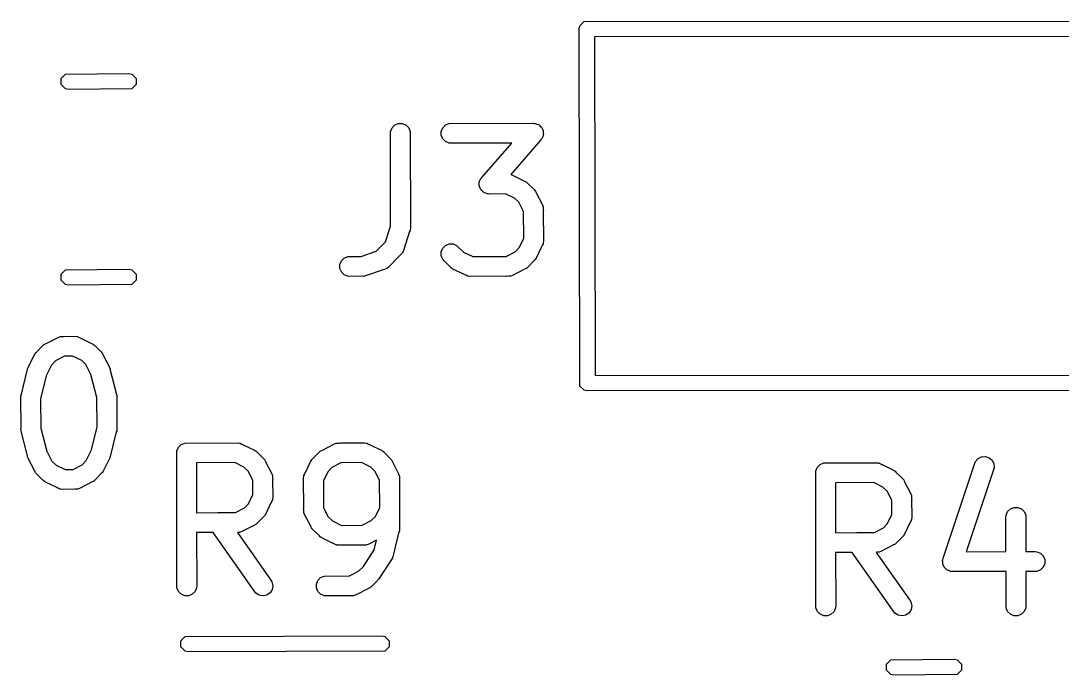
# Model space of a CAD drawing. Extents: x 161.8 to 217, y -91.7 to -65.8.
# Drawn here: x 176.62 to 184.44, y -70.72 to -65.81 of the extents above; entities that cross this region are included whole.
import ezdxf

# ---------------------------------------------------------------- set-up
doc = ezdxf.new("R2010")
doc.units = 0
doc.layers.add('BLACK', color=7, linetype='CONTINUOUS')

msp = doc.modelspace()

# ---------------------------------------------------------------- linework, layer by layer
at = {"layer": 'BLACK', "linetype": 'CONTINUOUS'}
for p, q in [((180.810001, -65.870003), (180.814568, -65.847042)), ((180.814568, -65.847042), (180.84704, -65.81457)), ((180.84704, -65.81457), (188.550002, -65.810001)), ((180.814567, -68.552891), (180.810001, -65.870003)), ((188.490096, -65.925483), (180.925575, -65.92997)), ((180.925575, -65.92997), (180.929905, -68.474516)), ((176.917503, -66.242039), (176.949975, -66.209567)), ((176.917503, -66.287961), (176.917503, -66.242039)), ((176.949975, -66.209567), (177.427064, -66.205)), ((177.427064, -66.205), (177.450025, -66.209567)), ((177.450025, -66.209567), (177.482497, -66.242039)), ((177.482497, -66.242039), (177.482497, -66.287961)), ((176.949975, -66.320433), (176.917503, -66.287961)), ((176.972936, -66.325), (176.949975, -66.320433)), ((177.450025, -66.320433), (176.972936, -66.325)), ((177.482497, -66.287961), (177.450025, -66.320433)), ((179.391666, -66.654819), (179.393107, -66.640187)), ((179.393107, -66.640187), (179.404306, -66.613151)), ((179.404306, -66.613151), (179.424998, -66.592459)), ((179.424998, -66.592459), (179.452034, -66.58126)), ((179.452034, -66.58126), (179.481298, -66.58126)), ((179.481298, -66.58126), (179.508334, -66.592459)), ((179.508334, -66.592459), (179.529026, -66.613151)), ((179.529026, -66.613151), (179.540225, -66.640187)), ((179.540225, -66.640187), (179.541666, -67.369104)), ((179.77406, -66.640187), (179.785259, -66.613151)), ((179.77406, -66.669451), (179.77406, -66.640187)), ((179.785259, -66.613151), (179.805951, -66.592459)), ((179.805951, -66.592459), (179.832987, -66.58126)), ((179.832987, -66.58126), (180.466666, -66.579819)), ((180.466666, -66.579819), (180.474404, -66.580581)), ((180.474404, -66.580581), (180.476372, -66.58045)), ((180.476372, -66.58045), (180.477727, -66.580908)), ((180.477727, -66.580908), (180.481298, -66.58126)), ((180.481298, -66.58126), (180.492555, -66.585923)), ((180.492555, -66.585923), (180.504093, -66.589825)), ((180.504093, -66.589825), (180.505997, -66.59149)), ((180.505997, -66.59149), (180.508334, -66.592459)), ((180.508334, -66.592459), (180.516944, -66.601069)), ((180.516944, -66.601069), (180.526117, -66.609095)), ((180.526117, -66.609095), (180.527239, -66.611364)), ((180.527239, -66.611364), (180.529026, -66.613151)), ((180.529026, -66.613151), (180.533686, -66.624401)), ((180.533686, -66.624401), (180.539089, -66.635327)), ((180.539089, -66.635327), (180.539257, -66.63785)), ((180.539257, -66.63785), (180.540225, -66.640187)), ((180.540225, -66.640187), (180.540225, -66.652371)), ((179.393046, -67.353014), (179.391666, -66.654819)), ((179.785259, -66.696487), (179.77406, -66.669451)), ((179.805951, -66.717179), (179.785259, -66.696487)), ((179.832987, -66.728378), (179.805951, -66.717179)), ((180.520893, -66.704619), (180.29571, -66.963413)), ((180.529026, -66.696487), (180.520893, -66.704619)), ((180.529985, -66.69417), (180.529026, -66.696487)), ((180.53166, -66.692246), (180.529985, -66.69417)), ((180.535561, -66.680708), (180.53166, -66.692246)), ((180.540225, -66.669451), (180.535561, -66.680708)), ((180.540225, -66.652371), (180.541035, -66.664525)), ((180.541035, -66.664525), (180.540225, -66.66692)), ((180.540225, -66.66692), (180.540225, -66.669451)), ((179.847619, -66.729819), (179.832987, -66.728378)), ((180.30289, -66.728783), (179.847619, -66.729819)), ((180.079105, -66.98597), (180.30289, -66.728783)), ((180.058964, -67.026065), (180.059774, -67.023669)), ((180.059774, -67.038218), (180.058964, -67.026065)), ((180.059774, -67.021139), (180.064437, -67.009881)), ((180.059774, -67.023669), (180.059774, -67.021139)), ((180.059774, -67.050403), (180.059774, -67.038218)), ((180.064437, -67.009881), (180.068339, -66.998344)), ((180.068339, -66.998344), (180.070013, -66.996419)), ((180.070013, -66.996419), (180.070973, -66.994103)), ((180.070973, -66.994103), (180.079105, -66.98597)), ((180.29571, -66.963413), (180.295999, -66.963434)), ((180.295999, -66.963434), (180.308992, -66.969738)), ((180.308992, -66.969738), (180.317858, -66.973411)), ((180.317858, -66.973411), (180.31908, -66.974633)), ((180.31908, -66.974633), (180.404969, -67.016308)), ((180.404969, -67.016308), (180.411268, -67.020272)), ((180.411268, -67.020272), (180.413096, -67.02103)), ((180.413096, -67.02103), (180.414266, -67.02216)), ((180.414266, -67.02216), (180.417412, -67.02414)), ((180.417412, -67.02414), (180.423044, -67.030634)), ((180.423044, -67.030634), (180.47208, -67.077976)), ((180.060741, -67.052739), (180.059774, -67.050403)), ((180.06091, -67.055263), (180.060741, -67.052739)), ((180.066312, -67.066188), (180.06091, -67.055263)), ((180.070973, -67.077439), (180.066312, -67.066188)), ((180.072759, -67.079225), (180.070973, -67.077439)), ((180.073882, -67.081495), (180.072759, -67.079225)), ((180.083054, -67.08952), (180.073882, -67.081495)), ((180.091665, -67.098131), (180.083054, -67.08952)), ((180.094001, -67.099099), (180.091665, -67.098131)), ((180.095906, -67.100765), (180.094001, -67.099099)), ((180.107443, -67.104666), (180.095906, -67.100765)), ((180.118701, -67.10933), (180.107443, -67.104666)), ((180.122271, -67.109681), (180.118701, -67.10933)), ((180.123627, -67.11014), (180.122271, -67.109681)), ((180.125594, -67.110008), (180.123627, -67.11014)), ((180.133333, -67.110771), (180.125594, -67.110008)), ((180.256642, -67.109642), (180.133333, -67.110771)), ((180.325024, -67.142823), (180.256642, -67.109642)), ((180.47208, -67.077976), (180.476798, -67.083725)), ((180.476798, -67.083725), (180.478297, -67.085025)), ((180.478297, -67.085025), (180.479024, -67.086438)), ((180.479024, -67.086438), (180.481407, -67.089341)), ((180.481407, -67.089341), (180.485056, -67.098151)), ((180.485056, -67.098151), (180.533748, -67.192706)), ((180.356351, -67.173067), (180.325024, -67.142823)), ((180.391754, -67.241818), (180.356351, -67.173067)), ((180.533748, -67.192706), (180.539003, -67.206437)), ((180.39291, -67.444554), (180.391754, -67.241818)), ((180.539003, -67.206437), (180.539194, -67.209126)), ((180.539194, -67.209126), (180.540225, -67.211615)), ((180.540225, -67.211615), (180.540299, -67.224684)), ((180.540299, -67.224684), (180.541077, -67.235627)), ((180.541077, -67.235627), (180.540373, -67.237736)), ((180.540373, -67.237736), (180.541666, -67.464342)), ((179.355195, -67.469957), (179.393046, -67.353014)), ((179.536347, -67.393096), (179.490198, -67.535678)), ((179.540225, -67.383736), (179.536347, -67.393096)), ((179.540595, -67.379972), (179.540225, -67.383736)), ((179.541077, -67.378485), (179.540595, -67.379972)), ((179.541666, -67.369104), (179.540936, -67.37651)), ((179.540936, -67.37651), (179.541077, -67.378485)), ((179.285437, -67.541076), (179.355195, -67.469957)), ((179.785259, -67.517912), (179.805952, -67.497219)), ((179.805952, -67.497219), (179.832988, -67.486021)), ((179.832988, -67.486021), (179.862251, -67.486021)), ((179.862251, -67.486021), (179.889287, -67.49722)), ((179.889287, -67.49722), (179.941642, -67.547767)), ((180.359614, -67.513175), (180.39291, -67.444554)), ((180.527804, -67.507231), (180.486129, -67.593121)), ((180.529026, -67.50601), (180.527804, -67.507231)), ((180.532695, -67.49715), (180.529026, -67.50601)), ((180.539003, -67.484152), (180.532695, -67.49715)), ((180.539194, -67.481462), (180.539003, -67.484152)), ((180.540225, -67.478974), (180.539194, -67.481462)), ((180.541666, -67.464342), (180.540225, -67.478974)), ((179.044046, -67.592459), (179.071082, -67.58126)), ((179.071082, -67.58126), (179.172165, -67.579934)), ((179.172165, -67.579934), (179.285437, -67.541076)), ((179.463325, -67.572063), (179.376842, -67.660233)), ((179.46503, -67.571211), (179.463325, -67.572063)), ((179.471665, -67.56356), (179.46503, -67.571211)), ((179.481408, -67.553628), (179.471665, -67.56356)), ((179.482438, -67.551139), (179.481408, -67.553628)), ((179.484204, -67.549104), (179.482438, -67.551139)), ((179.490198, -67.535678), (179.484204, -67.549104)), ((179.77406, -67.544948), (179.785259, -67.517912)), ((179.77406, -67.574211), (179.77406, -67.544948)), ((179.785258, -67.601247), (179.77406, -67.574211)), ((179.941642, -67.547767), (180.010327, -67.581094)), ((180.010327, -67.581094), (180.260646, -67.579893)), ((180.260646, -67.579893), (180.329368, -67.544504)), ((180.329368, -67.544504), (180.359614, -67.513175)), ((179.012155, -67.640187), (179.023354, -67.613151)), ((179.012155, -67.669451), (179.012155, -67.640187)), ((179.023354, -67.613151), (179.044046, -67.592459)), ((179.376842, -67.660233), (179.365477, -67.66956)), ((179.794585, -67.612612), (179.785258, -67.601247)), ((179.84362, -67.659953), (179.794585, -67.612612)), ((179.849254, -67.66645), (179.84362, -67.659953)), ((180.418712, -67.66495), (180.417412, -67.66645)), ((180.424462, -67.660232), (180.418712, -67.66495)), ((180.471803, -67.611195), (180.424462, -67.660232)), ((180.478297, -67.605564), (180.471803, -67.611195)), ((180.480276, -67.602418), (180.478297, -67.605564)), ((180.481408, -67.601247), (180.480276, -67.602418)), ((180.482165, -67.599417), (180.481408, -67.601247)), ((180.486129, -67.593121), (180.482165, -67.599417)), ((176.917503, -67.712039), (176.949975, -67.679567)), ((176.917503, -67.757961), (176.917503, -67.712039)), ((176.949975, -67.679567), (177.427064, -67.675)), ((177.427064, -67.675), (177.450025, -67.679567)), ((177.450025, -67.679567), (177.482497, -67.712039)), ((177.482497, -67.712039), (177.482497, -67.757961)), ((179.023354, -67.696487), (179.012155, -67.669451)), ((179.044046, -67.717179), (179.023354, -67.696487)), ((179.071082, -67.728378), (179.044046, -67.717179)), ((179.085714, -67.729819), (179.071082, -67.728378)), ((179.181031, -67.728568), (179.085714, -67.729819)), ((179.190332, -67.72923), (179.181031, -67.728568)), ((179.193986, -67.728398), (179.190332, -67.72923)), ((179.195584, -67.728378), (179.193986, -67.728398)), ((179.197415, -67.727619), (179.195584, -67.728378)), ((179.204669, -67.72597), (179.197415, -67.727619)), ((179.336459, -67.680759), (179.204669, -67.72597)), ((179.338441, -67.680759), (179.336459, -67.680759)), ((179.347993, -67.676802), (179.338441, -67.680759)), ((179.360951, -67.672357), (179.347993, -67.676802)), ((179.362986, -67.670591), (179.360951, -67.672357)), ((179.365477, -67.66956), (179.362986, -67.670591)), ((179.852399, -67.668429), (179.849254, -67.66645)), ((179.85357, -67.66956), (179.852399, -67.668429)), ((179.855397, -67.670317), (179.85357, -67.66956)), ((179.861697, -67.674282), (179.855397, -67.670317)), ((179.947586, -67.715957), (179.861697, -67.674282)), ((179.948808, -67.717179), (179.947586, -67.715957)), ((179.957667, -67.720848), (179.948808, -67.717179)), ((179.970666, -67.727156), (179.957667, -67.720848)), ((179.973355, -67.727347), (179.970666, -67.727156)), ((179.975844, -67.728378), (179.973355, -67.727347)), ((179.990476, -67.729819), (179.975844, -67.728378)), ((180.26463, -67.728503), (179.990476, -67.729819)), ((180.266809, -67.72923), (180.26463, -67.728503)), ((180.277929, -67.728439), (180.266809, -67.72923)), ((180.290822, -67.728378), (180.277929, -67.728439)), ((180.293311, -67.727346), (180.290822, -67.728378)), ((180.295999, -67.727156), (180.293311, -67.727346)), ((180.309731, -67.721901), (180.295999, -67.727156)), ((180.404285, -67.673209), (180.309731, -67.721901)), ((180.413096, -67.66956), (180.404285, -67.673209)), ((180.415998, -67.667177), (180.413096, -67.66956)), ((180.417412, -67.66645), (180.415998, -67.667177)), ((176.949975, -67.790433), (176.917503, -67.757961)), ((176.972936, -67.795), (176.949975, -67.790433)), ((177.450025, -67.790433), (176.972936, -67.795)), ((177.482497, -67.757961), (177.450025, -67.790433)), ((176.800475, -68.236428), (176.89503, -68.187737)), ((176.89503, -68.187737), (176.908761, -68.182482)), ((176.908761, -68.182482), (176.91145, -68.18229)), ((176.91145, -68.18229), (176.913939, -68.18126)), ((176.913939, -68.18126), (176.92868, -68.181066)), ((176.92868, -68.181066), (176.937951, -68.180408)), ((176.937951, -68.180408), (176.939501, -68.180924)), ((176.939501, -68.180924), (177.023809, -68.179819)), ((177.023809, -68.179819), (177.038441, -68.18126)), ((177.038441, -68.18126), (177.04093, -68.182291)), ((177.04093, -68.182291), (177.043618, -68.182482)), ((177.043618, -68.182482), (177.056611, -68.188786)), ((177.056611, -68.188786), (177.065477, -68.192459)), ((177.065477, -68.192459), (177.066699, -68.193681)), ((177.066699, -68.193681), (177.152588, -68.235356)), ((176.732958, -68.29844), (176.7803, -68.249405)), ((176.7803, -68.249405), (176.786049, -68.244686)), ((176.786049, -68.244686), (176.787349, -68.243188)), ((176.787349, -68.243188), (176.788762, -68.24246)), ((176.788762, -68.24246), (176.791665, -68.240078)), ((176.791665, -68.240078), (176.800475, -68.236428)), ((177.152588, -68.235356), (177.158887, -68.23932)), ((177.158887, -68.23932), (177.160715, -68.240078)), ((177.160715, -68.240078), (177.161885, -68.241208)), ((177.161885, -68.241208), (177.165031, -68.243188)), ((177.165031, -68.243188), (177.170663, -68.249682)), ((177.170663, -68.249682), (177.219699, -68.297024)), ((176.674365, -68.407747), (176.718632, -68.316516)), ((176.718632, -68.316516), (176.722596, -68.310216)), ((176.722596, -68.310216), (176.723354, -68.308389)), ((176.723354, -68.308389), (176.724484, -68.307218)), ((176.724484, -68.307218), (176.726464, -68.304073)), ((176.726464, -68.304073), (176.732958, -68.29844)), ((176.875391, -68.365133), (176.845147, -68.39646)), ((176.944372, -68.329611), (176.875391, -68.365133)), ((177.004533, -68.328822), (176.944372, -68.329611)), ((177.072643, -68.361871), (177.004533, -68.328822)), ((177.10397, -68.392115), (177.072643, -68.361871)), ((177.219699, -68.297024), (177.224417, -68.302773)), ((177.224417, -68.302773), (177.225916, -68.304073)), ((177.225916, -68.304073), (177.226643, -68.305486)), ((177.226643, -68.305486), (177.229026, -68.308389)), ((177.229026, -68.308389), (177.232675, -68.317199)), ((177.232675, -68.317199), (177.281367, -68.411754)), ((176.620093, -68.61347), (176.665334, -68.427105)), ((176.665334, -68.427105), (176.665719, -68.426025)), ((176.665719, -68.426025), (176.665758, -68.425486)), ((176.665758, -68.425486), (176.666343, -68.424278)), ((176.666343, -68.424278), (176.670281, -68.413259)), ((176.670281, -68.413259), (176.674365, -68.407747)), ((176.845147, -68.39646), (176.806321, -68.476477)), ((177.142324, -68.466596), (177.10397, -68.392115)), ((177.281367, -68.411754), (177.281776, -68.412823)), ((177.281776, -68.412823), (177.282099, -68.413259)), ((177.282099, -68.413259), (177.282418, -68.414502)), ((177.282418, -68.414502), (177.286622, -68.425485)), ((177.286622, -68.425485), (177.287147, -68.432882)), ((177.287147, -68.432882), (177.334665, -68.617581)), ((176.806321, -68.476477), (176.764199, -68.649995)), ((177.186927, -68.639968), (177.142324, -68.466596)), ((180.929905, -68.474516), (188.494427, -68.47003)), ((180.814567, -68.55296), (180.814567, -68.552891)), ((180.847039, -68.585432), (180.814567, -68.55296)), ((180.87, -68.589999), (180.847039, -68.585432)), ((188.572963, -68.585431), (180.87, -68.589999)), ((176.615476, -68.635771), (176.615727, -68.633217)), ((176.616806, -68.869166), (176.615476, -68.635771)), ((176.615565, -68.632125), (176.616019, -68.630253)), ((176.615727, -68.633217), (176.615565, -68.632125)), ((176.616019, -68.630253), (176.616917, -68.621139)), ((176.616917, -68.621139), (176.620093, -68.61347)), ((176.764199, -68.649995), (176.765452, -68.869668)), ((177.18818, -68.859641), (177.186927, -68.639968)), ((177.334665, -68.617581), (177.33504, -68.620117)), ((177.33504, -68.620117), (177.335463, -68.621139)), ((177.335463, -68.621139), (177.335473, -68.623053)), ((177.335473, -68.623053), (177.336815, -68.632125)), ((177.336815, -68.632125), (177.335573, -68.64047)), ((177.335573, -68.64047), (177.336904, -68.873866)), ((176.615565, -68.877512), (176.616806, -68.869166)), ((176.616906, -68.886583), (176.615565, -68.877512)), ((176.616917, -68.888498), (176.616906, -68.886583)), ((176.617339, -68.889519), (176.616917, -68.888498)), ((176.617715, -68.892056), (176.617339, -68.889519)), ((176.665232, -69.076754), (176.617715, -68.892056)), ((176.765452, -68.869668), (176.810055, -69.04304)), ((177.146058, -69.033159), (177.18818, -68.859641)), ((177.332286, -68.896166), (177.287046, -69.082532)), ((177.335463, -68.888498), (177.332286, -68.896166)), ((177.33636, -68.879383), (177.335463, -68.888498)), ((177.336815, -68.877512), (177.33636, -68.879383)), ((177.336904, -68.873866), (177.336652, -68.876419)), ((177.336652, -68.876419), (177.336815, -68.877512)), ((177.799545, -69.013151), (177.820237, -68.992459)), ((177.820237, -68.992459), (177.847273, -68.98126)), ((177.847273, -68.98126), (178.242857, -68.979819)), ((178.242857, -68.979819), (178.257489, -68.98126)), ((178.257489, -68.98126), (178.259978, -68.982291)), ((178.259978, -68.982291), (178.262666, -68.982482)), ((178.262666, -68.982482), (178.275659, -68.988786)), ((178.275659, -68.988786), (178.284525, -68.992459)), ((178.284525, -68.992459), (178.285747, -68.993681)), ((178.285747, -68.993681), (178.371636, -69.035356)), ((178.876666, -69.036428), (178.971221, -68.987737)), ((178.971221, -68.987737), (178.984952, -68.982482)), ((178.984952, -68.982482), (178.987641, -68.98229)), ((178.987641, -68.98229), (178.99013, -68.98126)), ((178.99013, -68.98126), (179.003469, -68.981166)), ((179.003469, -68.981166), (179.014142, -68.980408)), ((179.014142, -68.980408), (179.016149, -68.981077)), ((179.016149, -68.981077), (179.195238, -68.979819)), ((179.195238, -68.979819), (179.20987, -68.98126)), ((179.20987, -68.98126), (179.212359, -68.982291)), ((179.212359, -68.982291), (179.215047, -68.982482)), ((179.215047, -68.982482), (179.22804, -68.988786)), ((179.22804, -68.988786), (179.236906, -68.992459)), ((179.236906, -68.992459), (179.238128, -68.993681)), ((179.238128, -68.993681), (179.324017, -69.035356)), ((176.810055, -69.04304), (176.84841, -69.117521)), ((177.107233, -69.113175), (177.146058, -69.033159)), ((177.786905, -69.054819), (177.788346, -69.040187)), ((177.788346, -70.069451), (177.786905, -69.054819)), ((177.788346, -69.040187), (177.799545, -69.013151)), ((178.371636, -69.035356), (178.377935, -69.03932)), ((178.377935, -69.03932), (178.379763, -69.040078)), ((178.379763, -69.040078), (178.380933, -69.041208)), ((178.380933, -69.041208), (178.384079, -69.043188)), ((178.384079, -69.043188), (178.389711, -69.049682)), ((178.389711, -69.049682), (178.438747, -69.097024)), ((178.809149, -69.09844), (178.856491, -69.049405)), ((178.856491, -69.049405), (178.86224, -69.044686)), ((178.86224, -69.044686), (178.86354, -69.043188)), ((178.86354, -69.043188), (178.864953, -69.04246)), ((178.864953, -69.04246), (178.867856, -69.040078)), ((178.867856, -69.040078), (178.876666, -69.036428)), ((179.324017, -69.035356), (179.330316, -69.03932)), ((179.330316, -69.03932), (179.332144, -69.040078)), ((179.332144, -69.040078), (179.333314, -69.041208)), ((179.333314, -69.041208), (179.33646, -69.043188)), ((179.33646, -69.043188), (179.342092, -69.049682)), ((179.342092, -69.049682), (179.391128, -69.097024)), ((176.665758, -69.084151), (176.665232, -69.076754)), ((176.66996, -69.095133), (176.665758, -69.084151)), ((176.670281, -69.096378), (176.66996, -69.095133)), ((176.670603, -69.096813), (176.670281, -69.096378)), ((176.671013, -69.097883), (176.670603, -69.096813)), ((176.719703, -69.192435), (176.671013, -69.097883)), ((176.84841, -69.117521), (176.879737, -69.147767)), ((176.879737, -69.147767), (176.947846, -69.180815)), ((177.008007, -69.180026), (177.076987, -69.144504)), ((177.076987, -69.144504), (177.107233, -69.113175)), ((177.278016, -69.101888), (177.233748, -69.193121)), ((177.282099, -69.096378), (177.278016, -69.101888)), ((177.286034, -69.085362), (177.282099, -69.096378)), ((177.286622, -69.084152), (177.286034, -69.085362)), ((177.28666, -69.083611), (177.286622, -69.084152)), ((177.287046, -69.082532), (177.28666, -69.083611)), ((178.222924, -69.128503), (177.93559, -69.12955)), ((177.93559, -69.12955), (177.936123, -69.504745)), ((178.291691, -69.161871), (178.222924, -69.128503)), ((178.438747, -69.097024), (178.443465, -69.102773)), ((178.443465, -69.102773), (178.444964, -69.104073)), ((178.444964, -69.104073), (178.445691, -69.105486)), ((178.445691, -69.105486), (178.448074, -69.108389)), ((178.448074, -69.108389), (178.451723, -69.117199)), ((178.451723, -69.117199), (178.500415, -69.211754)), ((178.753148, -69.202404), (178.794823, -69.116516)), ((178.794823, -69.116516), (178.798787, -69.110216)), ((178.798787, -69.110216), (178.799545, -69.108389)), ((178.799545, -69.108389), (178.800675, -69.107218)), ((178.800675, -69.107218), (178.802655, -69.104073)), ((178.802655, -69.104073), (178.809149, -69.09844)), ((179.020373, -69.129709), (178.951582, -69.165133)), ((179.175542, -69.128619), (179.020373, -69.129709)), ((179.244072, -69.161871), (179.175542, -69.128619)), ((179.391128, -69.097024), (179.395846, -69.102773)), ((179.395846, -69.102773), (179.397345, -69.104073)), ((179.397345, -69.104073), (179.398072, -69.105486)), ((179.398072, -69.105486), (179.400455, -69.108389)), ((179.400455, -69.108389), (179.404104, -69.117199)), ((179.404104, -69.117199), (179.452796, -69.211754)), ((182.599545, -69.163151), (182.620237, -69.142459)), ((182.620237, -69.142459), (182.647273, -69.13126)), ((182.647273, -69.13126), (183.042857, -69.129819)), ((183.042857, -69.129819), (183.057489, -69.13126)), ((183.057489, -69.13126), (183.059978, -69.132291)), ((183.059978, -69.132291), (183.062666, -69.132482)), ((183.062666, -69.132482), (183.075659, -69.138786)), ((183.075659, -69.138786), (183.084525, -69.142459)), ((183.084525, -69.142459), (183.085747, -69.143681)), ((183.085747, -69.143681), (183.171636, -69.185356)), ((183.545158, -69.846154), (183.78123, -69.133483)), ((183.78123, -69.133483), (183.787224, -69.120058)), ((183.787224, -69.120058), (183.806398, -69.097951)), ((183.806398, -69.097951), (183.832571, -69.084864)), ((183.832571, -69.084864), (183.861761, -69.082789)), ((183.861761, -69.082789), (183.889523, -69.092043)), ((183.889523, -69.092043), (183.911631, -69.111217)), ((183.911631, -69.111217), (183.924717, -69.137391)), ((183.924717, -69.137391), (183.926792, -69.166581)), ((176.723353, -69.201247), (176.719703, -69.192435)), ((176.725736, -69.204151), (176.723353, -69.201247)), ((176.726464, -69.205564), (176.725736, -69.204151)), ((176.727962, -69.206863), (176.726464, -69.205564)), ((176.73268, -69.212612), (176.727962, -69.206863)), ((176.781715, -69.259953), (176.73268, -69.212612)), ((176.947846, -69.180815), (177.008007, -69.180026)), ((177.219422, -69.211195), (177.172081, -69.260232)), ((177.225916, -69.205564), (177.219422, -69.211195)), ((177.227895, -69.202418), (177.225916, -69.205564)), ((177.229027, -69.201247), (177.227895, -69.202418)), ((177.229784, -69.199417), (177.229027, -69.201247)), ((177.233748, -69.193121), (177.229784, -69.199417)), ((178.323018, -69.192115), (178.291691, -69.161871)), ((178.358476, -69.260972), (178.323018, -69.192115)), ((178.500415, -69.211754), (178.50567, -69.225485)), ((178.50567, -69.225485), (178.505861, -69.228174)), ((178.505861, -69.228174), (178.506892, -69.230663)), ((178.740727, -69.230663), (178.741758, -69.228173)), ((178.741758, -69.228173), (178.741949, -69.225486)), ((178.741949, -69.225486), (178.748253, -69.212492)), ((178.748253, -69.212492), (178.751926, -69.203627)), ((178.751926, -69.203627), (178.753148, -69.202404)), ((178.921338, -69.19646), (178.888041, -69.265082)), ((178.951582, -69.165133), (178.921338, -69.19646)), ((179.275399, -69.192115), (179.244072, -69.161871)), ((179.31077, -69.260803), (179.275399, -69.192115)), ((179.452796, -69.211754), (179.458051, -69.225485)), ((179.458051, -69.225485), (179.458242, -69.228174)), ((179.458242, -69.228174), (179.459273, -69.230663)), ((182.586905, -69.204819), (182.588346, -69.190187)), ((182.588346, -70.219451), (182.586905, -69.204819)), ((182.588346, -69.190187), (182.599545, -69.163151)), ((183.171636, -69.185356), (183.177935, -69.18932)), ((183.177935, -69.18932), (183.179763, -69.190078)), ((183.179763, -69.190078), (183.180933, -69.191208)), ((183.180933, -69.191208), (183.184079, -69.193188)), ((183.184079, -69.193188), (183.189711, -69.199682)), ((183.189711, -69.199682), (183.238747, -69.247024)), ((183.926792, -69.166581), (183.717748, -69.797657)), ((176.787349, -69.26645), (176.781715, -69.259953)), ((176.790494, -69.268429), (176.787349, -69.26645)), ((176.791665, -69.26956), (176.790494, -69.268429)), ((176.793492, -69.270317), (176.791665, -69.26956)), ((176.799792, -69.274282), (176.793492, -69.270317)), ((176.885681, -69.315957), (176.799792, -69.274282)), ((177.151904, -69.273209), (177.05735, -69.321901)), ((177.160715, -69.26956), (177.151904, -69.273209)), ((177.163617, -69.267177), (177.160715, -69.26956)), ((177.165031, -69.26645), (177.163617, -69.267177)), ((177.166331, -69.26495), (177.165031, -69.26645)), ((177.172081, -69.260232), (177.166331, -69.26495)), ((178.359461, -69.368604), (178.358476, -69.260972)), ((178.506892, -69.230663), (178.507018, -69.24446)), ((178.507018, -69.24446), (178.507744, -69.254675)), ((178.507744, -69.254675), (178.507128, -69.256521)), ((178.507128, -69.256521), (178.508333, -69.388152)), ((178.739286, -69.245295), (178.740727, -69.230663)), ((178.740578, -69.471899), (178.739286, -69.245295)), ((178.888041, -69.265082), (178.889197, -69.467818)), ((179.311512, -69.464521), (179.31077, -69.260803)), ((179.459273, -69.230663), (179.459319, -69.243333)), ((179.459319, -69.243333), (179.460125, -69.254675)), ((179.460125, -69.254675), (179.459368, -69.256943)), ((179.459368, -69.256943), (179.460714, -69.626247)), ((183.022924, -69.278503), (182.73559, -69.27955)), ((182.73559, -69.27955), (182.736123, -69.654745)), ((183.091691, -69.311871), (183.022924, -69.278503)), ((183.238747, -69.247024), (183.243465, -69.252773)), ((183.243465, -69.252773), (183.244964, -69.254073)), ((183.244964, -69.254073), (183.245691, -69.255486)), ((183.245691, -69.255486), (183.248074, -69.258389)), ((183.248074, -69.258389), (183.251723, -69.267199)), ((183.251723, -69.267199), (183.300415, -69.361754)), ((176.886903, -69.317179), (176.885681, -69.315957)), ((176.895762, -69.320848), (176.886903, -69.317179)), ((176.908761, -69.327156), (176.895762, -69.320848)), ((176.91145, -69.327347), (176.908761, -69.327156)), ((176.913939, -69.328378), (176.91145, -69.327347)), ((176.928571, -69.329819), (176.913939, -69.328378)), ((177.012877, -69.328713), (176.928571, -69.329819)), ((177.014428, -69.32923), (177.012877, -69.328713)), ((177.023697, -69.328571), (177.014428, -69.32923)), ((177.038441, -69.328378), (177.023697, -69.328571)), ((177.04093, -69.327346), (177.038441, -69.328378)), ((177.043618, -69.327156), (177.04093, -69.327346)), ((177.05735, -69.321901), (177.043618, -69.327156)), ((178.326281, -69.436985), (178.359461, -69.368604)), ((183.123018, -69.342115), (183.091691, -69.311871)), ((183.158476, -69.410972), (183.123018, -69.342115)), ((183.300415, -69.361754), (183.30567, -69.375485)), ((183.30567, -69.375485), (183.305861, -69.378174)), ((183.305861, -69.378174), (183.306892, -69.380663)), ((183.306892, -69.380663), (183.307018, -69.39446)), ((178.296036, -69.468313), (178.326281, -69.436985)), ((178.494471, -69.431041), (178.452796, -69.516931)), ((178.495693, -69.42982), (178.494471, -69.431041)), ((178.499362, -69.42096), (178.495693, -69.42982)), ((178.50567, -69.407962), (178.499362, -69.42096)), ((178.505861, -69.405272), (178.50567, -69.407962)), ((178.506892, -69.402784), (178.505861, -69.405272)), ((178.508333, -69.388152), (178.506892, -69.402784)), ((179.278662, -69.532223), (179.311512, -69.464521)), ((183.159461, -69.518604), (183.158476, -69.410972)), ((183.307018, -69.39446), (183.307744, -69.404675)), ((183.307744, -69.404675), (183.307128, -69.406521)), ((183.307128, -69.406521), (183.308333, -69.538152)), ((184.048808, -69.475792), (184.075844, -69.464593)), ((184.075844, -69.464593), (184.105108, -69.464593)), ((184.105108, -69.464593), (184.132144, -69.475792)), ((177.936123, -69.504745), (178.096041, -69.504162)), ((178.096041, -69.504162), (178.098375, -69.503646)), ((178.098375, -69.503646), (178.101197, -69.504144)), ((178.101197, -69.504144), (178.227348, -69.503684)), ((178.227348, -69.503684), (178.296036, -69.468313)), ((178.438469, -69.535006), (178.391128, -69.584042)), ((178.444964, -69.529374), (178.438469, -69.535006)), ((178.446943, -69.526228), (178.444964, -69.529374)), ((178.448074, -69.525058), (178.446943, -69.526228)), ((178.448831, -69.52323), (178.448074, -69.525058)), ((178.452796, -69.516931), (178.448831, -69.52323)), ((178.739875, -69.474009), (178.740578, -69.471899)), ((178.740652, -69.484951), (178.739875, -69.474009)), ((178.740727, -69.498022), (178.740652, -69.484951)), ((178.741758, -69.500511), (178.740727, -69.498022)), ((178.741949, -69.503199), (178.741758, -69.500511)), ((178.747204, -69.516931), (178.741949, -69.503199)), ((178.795896, -69.611487), (178.747204, -69.516931)), ((178.889197, -69.467818), (178.9246, -69.536569)), ((178.9246, -69.536569), (178.955928, -69.566814)), ((179.248417, -69.563551), (179.278662, -69.532223)), ((183.126281, -69.586985), (183.159461, -69.518604)), ((183.308333, -69.538152), (183.306892, -69.552784)), ((184.015476, -69.538152), (184.016917, -69.52352)), ((184.016023, -69.796979), (184.015476, -69.538152)), ((184.016917, -69.52352), (184.028116, -69.496484)), ((184.028116, -69.496484), (184.048808, -69.475792)), ((184.132144, -69.475792), (184.152836, -69.496484)), ((184.152836, -69.496484), (184.164035, -69.52352)), ((184.164035, -69.52352), (184.164612, -69.796641)), ((178.370954, -69.597017), (178.276398, -69.64571)), ((178.379763, -69.593369), (178.370954, -69.597017)), ((178.382665, -69.590986), (178.379763, -69.593369)), ((178.384079, -69.590259), (178.382665, -69.590986)), ((178.385378, -69.58876), (178.384079, -69.590259)), ((178.391128, -69.584042), (178.385378, -69.58876)), ((178.799545, -69.620296), (178.795896, -69.611487)), ((178.801927, -69.623198), (178.799545, -69.620296)), ((178.955928, -69.566814), (179.024457, -69.600065)), ((179.024457, -69.600065), (179.179626, -69.598975)), ((179.179626, -69.598975), (179.248417, -69.563551)), ((183.027348, -69.653684), (183.096036, -69.618313)), ((183.096036, -69.618313), (183.126281, -69.586985)), ((183.294471, -69.581041), (183.252796, -69.666931)), ((183.295693, -69.57982), (183.294471, -69.581041)), ((183.299362, -69.57096), (183.295693, -69.57982)), ((183.30567, -69.557962), (183.299362, -69.57096)), ((183.305861, -69.555272), (183.30567, -69.557962)), ((183.306892, -69.552784), (183.305861, -69.555272)), ((178.060557, -69.652904), (177.936334, -69.653356)), ((177.936334, -69.653356), (177.936905, -70.054819)), ((178.381462, -70.108989), (178.060557, -69.652904)), ((178.244817, -69.652233), (178.241919, -69.652439)), ((178.241919, -69.652439), (178.494776, -70.01181)), ((178.257489, -69.652187), (178.244817, -69.652233)), ((178.259978, -69.651155), (178.257489, -69.652187)), ((178.262666, -69.650965), (178.259978, -69.651155)), ((178.276398, -69.64571), (178.262666, -69.650965)), ((178.802655, -69.624612), (178.801927, -69.623198)), ((178.804153, -69.625911), (178.802655, -69.624612)), ((178.808872, -69.631661), (178.804153, -69.625911)), ((178.857907, -69.679002), (178.808872, -69.631661)), ((178.86354, -69.685497), (178.857907, -69.679002)), ((178.866685, -69.687476), (178.86354, -69.685497)), ((178.867856, -69.688607), (178.866685, -69.687476)), ((178.869683, -69.689364), (178.867856, -69.688607)), ((178.875983, -69.693329), (178.869683, -69.689364)), ((178.961872, -69.735004), (178.875983, -69.693329)), ((179.456096, -69.648547), (179.410856, -69.834913)), ((179.459273, -69.640879), (179.456096, -69.648547)), ((179.46017, -69.631764), (179.459273, -69.640879)), ((179.460625, -69.629893), (179.46017, -69.631764)), ((179.460714, -69.626247), (179.460462, -69.6288)), ((179.460462, -69.6288), (179.460625, -69.629893)), ((182.736123, -69.654745), (182.896041, -69.654162)), ((182.896041, -69.654162), (182.898375, -69.653646)), ((182.898375, -69.653646), (182.901197, -69.654144)), ((182.901197, -69.654144), (183.027348, -69.653684)), ((183.238469, -69.685006), (183.191128, -69.734042)), ((183.244964, -69.679374), (183.238469, -69.685006)), ((183.246943, -69.676228), (183.244964, -69.679374)), ((183.248074, -69.675058), (183.246943, -69.676228)), ((183.248831, -69.67323), (183.248074, -69.675058)), ((183.252796, -69.666931), (183.248831, -69.67323)), ((178.963094, -69.736226), (178.961872, -69.735004)), ((178.971953, -69.739895), (178.963094, -69.736226)), ((178.984952, -69.746203), (178.971953, -69.739895)), ((178.987641, -69.746394), (178.984952, -69.746203)), ((178.99013, -69.747425), (178.987641, -69.746394)), ((179.004762, -69.748866), (178.99013, -69.747425)), ((179.183849, -69.747607), (179.004762, -69.748866)), ((179.185857, -69.748277), (179.183849, -69.747607)), ((179.196529, -69.747518), (179.185857, -69.748277)), ((179.20987, -69.747425), (179.196529, -69.747518)), ((179.212359, -69.746393), (179.20987, -69.747425)), ((179.215047, -69.746203), (179.212359, -69.746393)), ((179.228779, -69.740948), (179.215047, -69.746203)), ((179.28811, -69.710395), (179.228779, -69.740948)), ((179.270461, -69.783096), (179.28811, -69.710395)), ((183.170954, -69.747017), (183.076398, -69.79571)), ((183.179763, -69.743369), (183.170954, -69.747017)), ((183.182665, -69.740986), (183.179763, -69.743369)), ((183.184079, -69.740259), (183.182665, -69.740986)), ((183.185378, -69.73876), (183.184079, -69.740259)), ((183.191128, -69.734042), (183.185378, -69.73876)), ((179.18892, -69.907482), (179.270461, -69.783096)), ((179.405909, -69.848759), (179.399603, -69.857269)), ((179.40678, -69.846321), (179.405909, -69.848759)), ((179.407416, -69.845351), (179.40678, -69.846321)), ((179.407774, -69.843536), (179.407416, -69.845351)), ((179.410856, -69.834913), (179.407774, -69.843536)), ((182.860557, -69.802904), (182.736334, -69.803356)), ((182.736334, -69.803356), (182.736905, -70.204819)), ((183.181462, -70.258989), (182.860557, -69.802904)), ((183.044817, -69.802233), (183.041919, -69.802439)), ((183.041919, -69.802439), (183.294776, -70.16181)), ((183.057489, -69.802187), (183.044817, -69.802233)), ((183.059978, -69.801155), (183.057489, -69.802187)), ((183.062666, -69.800965), (183.059978, -69.801155)), ((183.076398, -69.79571), (183.062666, -69.800965)), ((183.540727, -69.856853), (183.545158, -69.846154)), ((183.717748, -69.797657), (184.016023, -69.796979)), ((184.164612, -69.796641), (184.233333, -69.796485)), ((184.233333, -69.796485), (184.247965, -69.797926)), ((184.247965, -69.797926), (184.275001, -69.809125)), ((184.275001, -69.809125), (184.295693, -69.829817)), ((184.295693, -69.829817), (184.306892, -69.856853)), ((179.153178, -69.944504), (179.18892, -69.907482)), ((179.399603, -69.857269), (179.305261, -70.001183)), ((183.539875, -69.862105), (183.540727, -69.859532)), ((183.540727, -69.87409), (183.539875, -69.862105)), ((183.540727, -69.859532), (183.540727, -69.856853)), ((183.540727, -69.886117), (183.540727, -69.87409)), ((183.541759, -69.888608), (183.540727, -69.886117)), ((183.54195, -69.891295), (183.541759, -69.888608)), ((183.547324, -69.902044), (183.54195, -69.891295)), ((183.551926, -69.913153), (183.547324, -69.902044)), ((183.553831, -69.915058), (183.551926, -69.913153)), ((183.555036, -69.917468), (183.553831, -69.915058)), ((183.564118, -69.925345), (183.555036, -69.917468)), ((183.572618, -69.933845), (183.564118, -69.925345)), ((183.575106, -69.934875), (183.572618, -69.933845)), ((184.275001, -69.933845), (184.247965, -69.945044)), ((184.295693, -69.913153), (184.275001, -69.933845)), ((184.306892, -69.886117), (184.295693, -69.913153)), ((184.306892, -69.856853), (184.306892, -69.886117)), ((178.494776, -70.01181), (178.501986, -70.024623)), ((178.847164, -70.013151), (178.867856, -69.992459)), ((178.867856, -69.992459), (178.894892, -69.98126)), ((178.894892, -69.98126), (179.084388, -69.979928)), ((179.084388, -69.979928), (179.153178, -69.944504)), ((179.305155, -70.001311), (179.295945, -70.012558)), ((179.305218, -70.001247), (179.305155, -70.001311)), ((179.305227, -70.001223), (179.305218, -70.001247)), ((179.305261, -70.001183), (179.305227, -70.001223)), ((183.577143, -69.936642), (183.575106, -69.934875)), ((183.588546, -69.940443), (183.577143, -69.936642)), ((183.599654, -69.945044), (183.588546, -69.940443)), ((183.60348, -69.94542), (183.599654, -69.945044)), ((183.604906, -69.945896), (183.60348, -69.94542)), ((183.60688, -69.945755), (183.604906, -69.945896)), ((183.614286, -69.946485), (183.60688, -69.945755)), ((184.016337, -69.94557), (183.614286, -69.946485)), ((184.016917, -70.219451), (184.016337, -69.94557)), ((184.247965, -69.945044), (184.164926, -69.945232)), ((184.164926, -69.945232), (184.165476, -70.204819)), ((177.799545, -70.096487), (177.788346, -70.069451)), ((177.935464, -70.069451), (177.924265, -70.096487)), ((177.936905, -70.054819), (177.935464, -70.069451)), ((178.50323, -70.082012), (178.487503, -70.10669)), ((178.501986, -70.024623), (178.508315, -70.053194)), ((178.508315, -70.053194), (178.50323, -70.082012)), ((178.835965, -70.040187), (178.847164, -70.013151)), ((178.835965, -70.069451), (178.835965, -70.040187)), ((178.847164, -70.096487), (178.835965, -70.069451)), ((179.228095, -70.073209), (179.133541, -70.121901)), ((179.236906, -70.06956), (179.228095, -70.073209)), ((179.239808, -70.067177), (179.236906, -70.06956)), ((179.241222, -70.06645), (179.239808, -70.067177)), ((179.242522, -70.06495), (179.241222, -70.06645)), ((179.248272, -70.060232), (179.242522, -70.06495)), ((179.291285, -70.015678), (179.248272, -70.060232)), ((179.295945, -70.012558), (179.291285, -70.015678)), ((177.820237, -70.117179), (177.799545, -70.096487)), ((177.847273, -70.128378), (177.820237, -70.117179)), ((177.876537, -70.128378), (177.847273, -70.128378)), ((177.903573, -70.117179), (177.876537, -70.128378)), ((177.924265, -70.096487), (177.903573, -70.117179)), ((178.406141, -70.124716), (178.381462, -70.108989)), ((178.434958, -70.129802), (178.406141, -70.124716)), ((178.463529, -70.123472), (178.434958, -70.129802)), ((178.487503, -70.10669), (178.463529, -70.123472)), ((178.867856, -70.117179), (178.847164, -70.096487)), ((178.894892, -70.128378), (178.867856, -70.117179)), ((178.909524, -70.129819), (178.894892, -70.128378)), ((179.088611, -70.12856), (178.909524, -70.129819)), ((179.090619, -70.12923), (179.088611, -70.12856)), ((179.101291, -70.128471), (179.090619, -70.12923)), ((179.114632, -70.128378), (179.101291, -70.128471)), ((179.117121, -70.127346), (179.114632, -70.128378)), ((179.119809, -70.127156), (179.117121, -70.127346)), ((179.133541, -70.121901), (179.119809, -70.127156)), ((183.294776, -70.16181), (183.301986, -70.174623)), ((182.599545, -70.246487), (182.588346, -70.219451)), ((182.620237, -70.267179), (182.599545, -70.246487)), ((182.724265, -70.246487), (182.703573, -70.267179)), ((182.735464, -70.219451), (182.724265, -70.246487)), ((182.736905, -70.204819), (182.735464, -70.219451)), ((183.30323, -70.232012), (183.287503, -70.25669)), ((183.301986, -70.174623), (183.308315, -70.203194)), ((183.308315, -70.203194), (183.30323, -70.232012)), ((184.028116, -70.246487), (184.016917, -70.219451)), ((184.048808, -70.267179), (184.028116, -70.246487)), ((184.152836, -70.246487), (184.132144, -70.267179)), ((184.164035, -70.219451), (184.152836, -70.246487)), ((184.165476, -70.204819), (184.164035, -70.219451)), ((182.647273, -70.278378), (182.620237, -70.267179)), ((182.676537, -70.278378), (182.647273, -70.278378)), ((182.703573, -70.267179), (182.676537, -70.278378)), ((183.206141, -70.274716), (183.181462, -70.258989)), ((183.234958, -70.279802), (183.206141, -70.274716)), ((183.263529, -70.273472), (183.234958, -70.279802)), ((183.287503, -70.25669), (183.263529, -70.273472)), ((184.075844, -70.278378), (184.048808, -70.267179)), ((184.105108, -70.278378), (184.075844, -70.278378)), ((184.132144, -70.267179), (184.105108, -70.278378)), ((177.817503, -70.46704), (177.849975, -70.434568)), ((177.817503, -70.512962), (177.817503, -70.46704)), ((177.849975, -70.434568), (179.327067, -70.429999)), ((179.327067, -70.429999), (179.350028, -70.434566)), ((179.350028, -70.434566), (179.3825, -70.467038)), ((179.3825, -70.467038), (179.3825, -70.51296)), ((177.849975, -70.545434), (177.817503, -70.512962)), ((177.872936, -70.550001), (177.849975, -70.545434)), ((179.350028, -70.545432), (177.872936, -70.550001)), ((179.3825, -70.51296), (179.350028, -70.545432)), ((183.117503, -70.642039), (183.149975, -70.609567)), ((183.149975, -70.609567), (183.627064, -70.605)), ((183.627064, -70.605), (183.650025, -70.609567)), ((183.650025, -70.609567), (183.682497, -70.642039)), ((183.117503, -70.687961), (183.117503, -70.642039)), ((183.149975, -70.720433), (183.117503, -70.687961)), ((183.682497, -70.687961), (183.650025, -70.720433)), ((183.682497, -70.642039), (183.682497, -70.687961)), ((183.172936, -70.725), (183.149975, -70.720433)), ((183.650025, -70.720433), (183.172936, -70.725))]:
    msp.add_line(p, q, dxfattribs=at)

doc.saveas('drawing.dxf')
